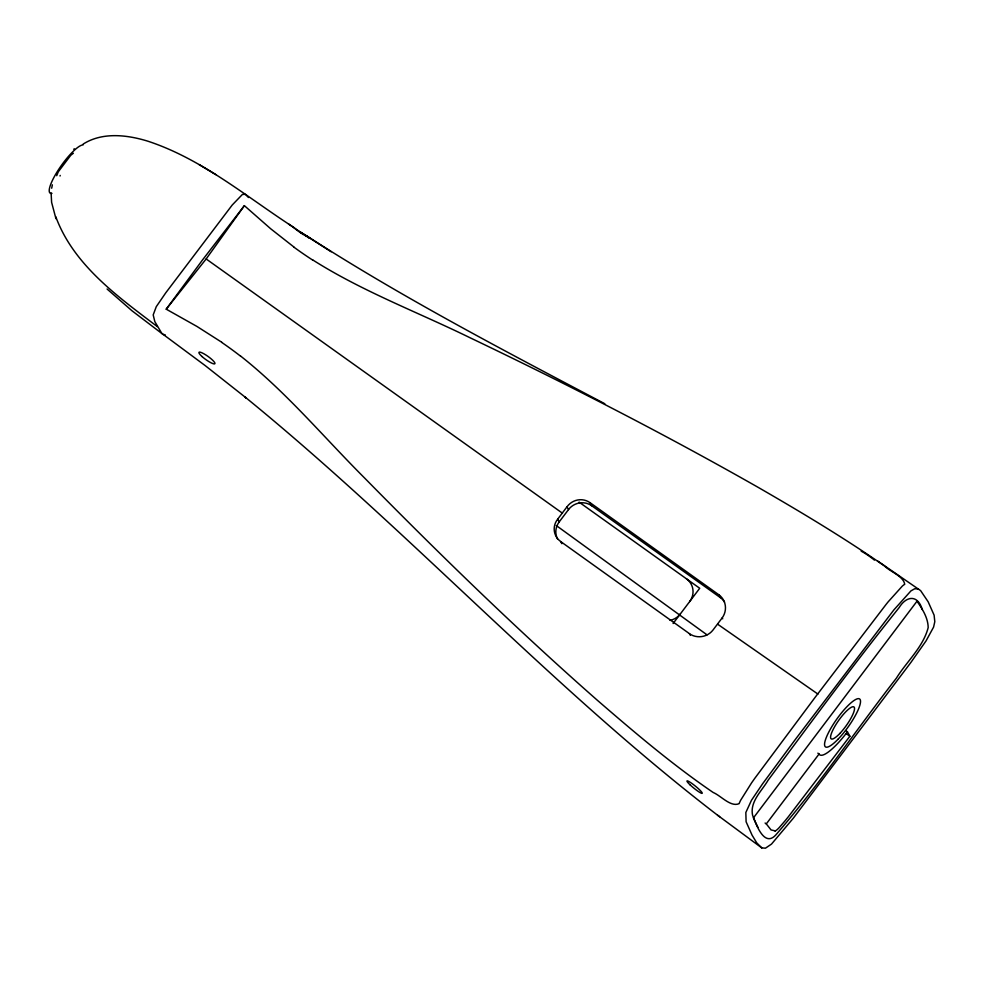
<?xml version="1.0" encoding="UTF-8"?>
<svg xmlns="http://www.w3.org/2000/svg" width="984" height="984" viewBox="0 0 984 984"><rect width="100%" height="100%" fill="white"/><g stroke="black" fill="none" stroke-linecap="round" stroke-linejoin="round"><path stroke-width="1.48" d="M51.697 188.215L52.349 184.857M56.703 175.681L58.081 172.286A12.903 12.312 -11.4 0 1 58.536 171.462L70.577 155.521A12.817 11.353 67.9 0 1 71.156 154.943L73.37 153.246M221.769 342.272L196.948 326.442L166.222 309.173L202.593 259.85L244.376 205.656L270.686 228.768L293.773 246.898M166.222 309.173L206.16 258.964L244.376 205.656M561.864 543.685L560.696 541.557A16.753 15.965 -9 0 1 557.682 519.171L566.968 506.822L568.494 509.601L559.183 521.926A16.728 16.162 -28.8 0 0 557.436 538.838M689.415 633.696A16.765 15.904 -13.1 0 0 712.883 630.178L722.207 617.866A16.765 16.261 -51.3 0 0 718.812 594.754L590.043 502.676A16.753 16.347 -52.5 0 0 566.993 506.834M673.105 623.512L699.71 588.272L579.096 502.135M775.183 830.865L771.075 829.955L766.302 823.903L819.069 754.015A39.212 9.2 -54.5 0 0 847.433 731.801L849.881 736.241L788.578 816.474A110.171 25.867 -54.5 0 1 785.183 820.681L779.07 827.753A11.956 2.804 -54.5 0 1 775.06 831.086M83.099 144.119C102.385 131.844 127.108 134.796 147.907 141.204C200.158 158.399 243.282 194.131 288.521 223.983L300.095 231.867M165.152 334.781L163.073 334.425L132.016 310.796L107.072 289.013M918.441 589.035L914.763 588.739L910.938 590.892L893.939 609.822L795.945 738.652L762.526 783.891L751.456 800.299L745.835 812.513L746.106 821.763L752.047 835.109L756.733 842.845L761.764 847.888L765.454 848.183L771.505 844.087L793.301 818.208L910.926 662.392L926.055 640.891L933.582 627.115L934.8 621.691L934.111 615.16L928.17 601.814L920.606 590.609L877.543 560.954M293.466 227.304L296.442 229.764M604.828 403.76C504.165 350.636 403.022 297.955 307.254 236.258L300.194 231.941M307.623 237.242L309.775 238.165L307.254 236.258M306.43 236.566L305.409 235.963M215.865 174.623L199.112 164.574M313.035 260.12C362.469 291.436 417.548 312.076 469.934 337.697C567.633 384.4 664.052 433.846 758.184 487.375C801.074 512.098 843.608 537.584 884.296 565.812C890.089 571.704 903.435 576.107 904.726 584.287A20.184 4.736 -54.5 0 0 902.402 586.009L888.134 601.864A147.563 34.637 -54.5 0 0 886.043 604.471L815.219 697.213L754.9 778.172A136.444 32.029 -54.5 0 0 751.591 782.858L740.595 800.349A20.184 4.736 -54.5 0 0 739.132 803.645C730.694 807.434 720.903 795.662 713.179 792.477C672.404 764.654 634.729 732.576 597.423 700.337C516.698 629.354 439.59 554.336 364.264 477.683C323.404 436.822 286.147 391.976 240.613 356.06M299.591 231.547L331.19 251.769M817.938 694.089L717.656 624.213M303.539 234.782L302.752 234.266M288.521 223.983L293.724 227.415M301.953 233.737L300.76 232.913M300.378 232.642L299.603 232.101M206.16 258.964L562.418 513.181M590.043 502.676L591.753 505.776L720.349 597.62A16.728 16.162 -28.8 0 1 724.519 602.024M846.228 730.94L847.433 731.801M846.252 733.646L849.881 736.241M817.852 753.154L819.069 754.015M765.097 823.042L766.302 823.903M560.696 541.557L689.44 633.659L690.313 635.258M299.222 231.83L296.75 230.01M707.029 634.864L556.268 525.53M248.472 197.526L245.545 194.377L242.458 194.389L232.224 205.016L165.743 292.851L156.272 306.676L153.196 314.905L154.82 321.596L161.819 333.404L205.102 365.531L246.221 397.979L244.93 396.933C408.212 529.81 550.4 686.77 717.508 815.158L719.661 816.732M157.342 326.614C117.846 296.651 73.505 265.016 55.756 216.652M717.508 815.158L761.764 847.888M922.291 609.588C917.715 594.176 906.202 595.972 899.167 607.583C853.878 663.88 811.148 722.231 768.086 780.25C761.837 790.939 749.673 801.665 752.6 815.293C755.872 823.719 764.051 847.778 775.712 835.047C818.836 785.146 855.92 730.239 896.375 678.185C906.719 661.457 923.152 647.115 928.183 627.595C928.047 617.841 922.451 609.071 917.002 601.224L753.424 817.913L757.914 827.335M718.8 594.779L720.349 597.62M722.207 617.866L722.711 618.788M557.657 519.158L559.183 521.926M55.953 218.719L51.611 202.36L51.106 192.987M51.968 193.368A29.409 6.9 -54.5 0 1 58.204 170.134A29.409 6.9 -54.5 0 1 83.111 144.906M680.375 613.881A16.728 16.162 -28.8 0 1 670.03 620.387M686.475 578.826A16.728 16.162 -28.8 0 1 689.686 601.544M861.197 551.224A9.803 0.861 35 0 1 874.419 560.105M312.949 260.243A413.907 396.687 -31.6 0 1 293.687 246.996M221.683 342.383A413.907 396.577 -31.2 0 1 240.539 356.147M60.036 176.001A30.135 12.804 -64.9 0 1 60.221 175.435M73.714 149.199A30.024 18.831 -60.9 0 1 74.477 148.855M568.494 509.601A16.728 16.162 -28.8 0 1 591.753 505.776M839.832 733.474A19.606 4.6 -54.5 0 0 854.026 707.016A19.606 4.6 -54.5 0 0 833.792 728.234A19.606 4.6 -54.5 0 0 839.832 733.474M838.159 739.107A29.409 6.9 -54.5 0 0 859.856 699.169A29.409 6.9 -54.5 0 0 829.647 730.46A29.409 6.9 -54.5 0 0 838.159 739.107M690.067 784.838A9.803 1.267 39.1 0 0 702.207 793.288A9.803 1.267 39.1 0 0 691.518 783.19A9.803 1.267 39.1 0 0 690.067 784.838M201.991 356.516A9.778 1.919 35.6 0 0 214.893 363.723A9.778 1.919 35.6 0 0 203.971 353.834A9.778 1.919 35.6 0 0 201.991 356.516"/></g></svg>
